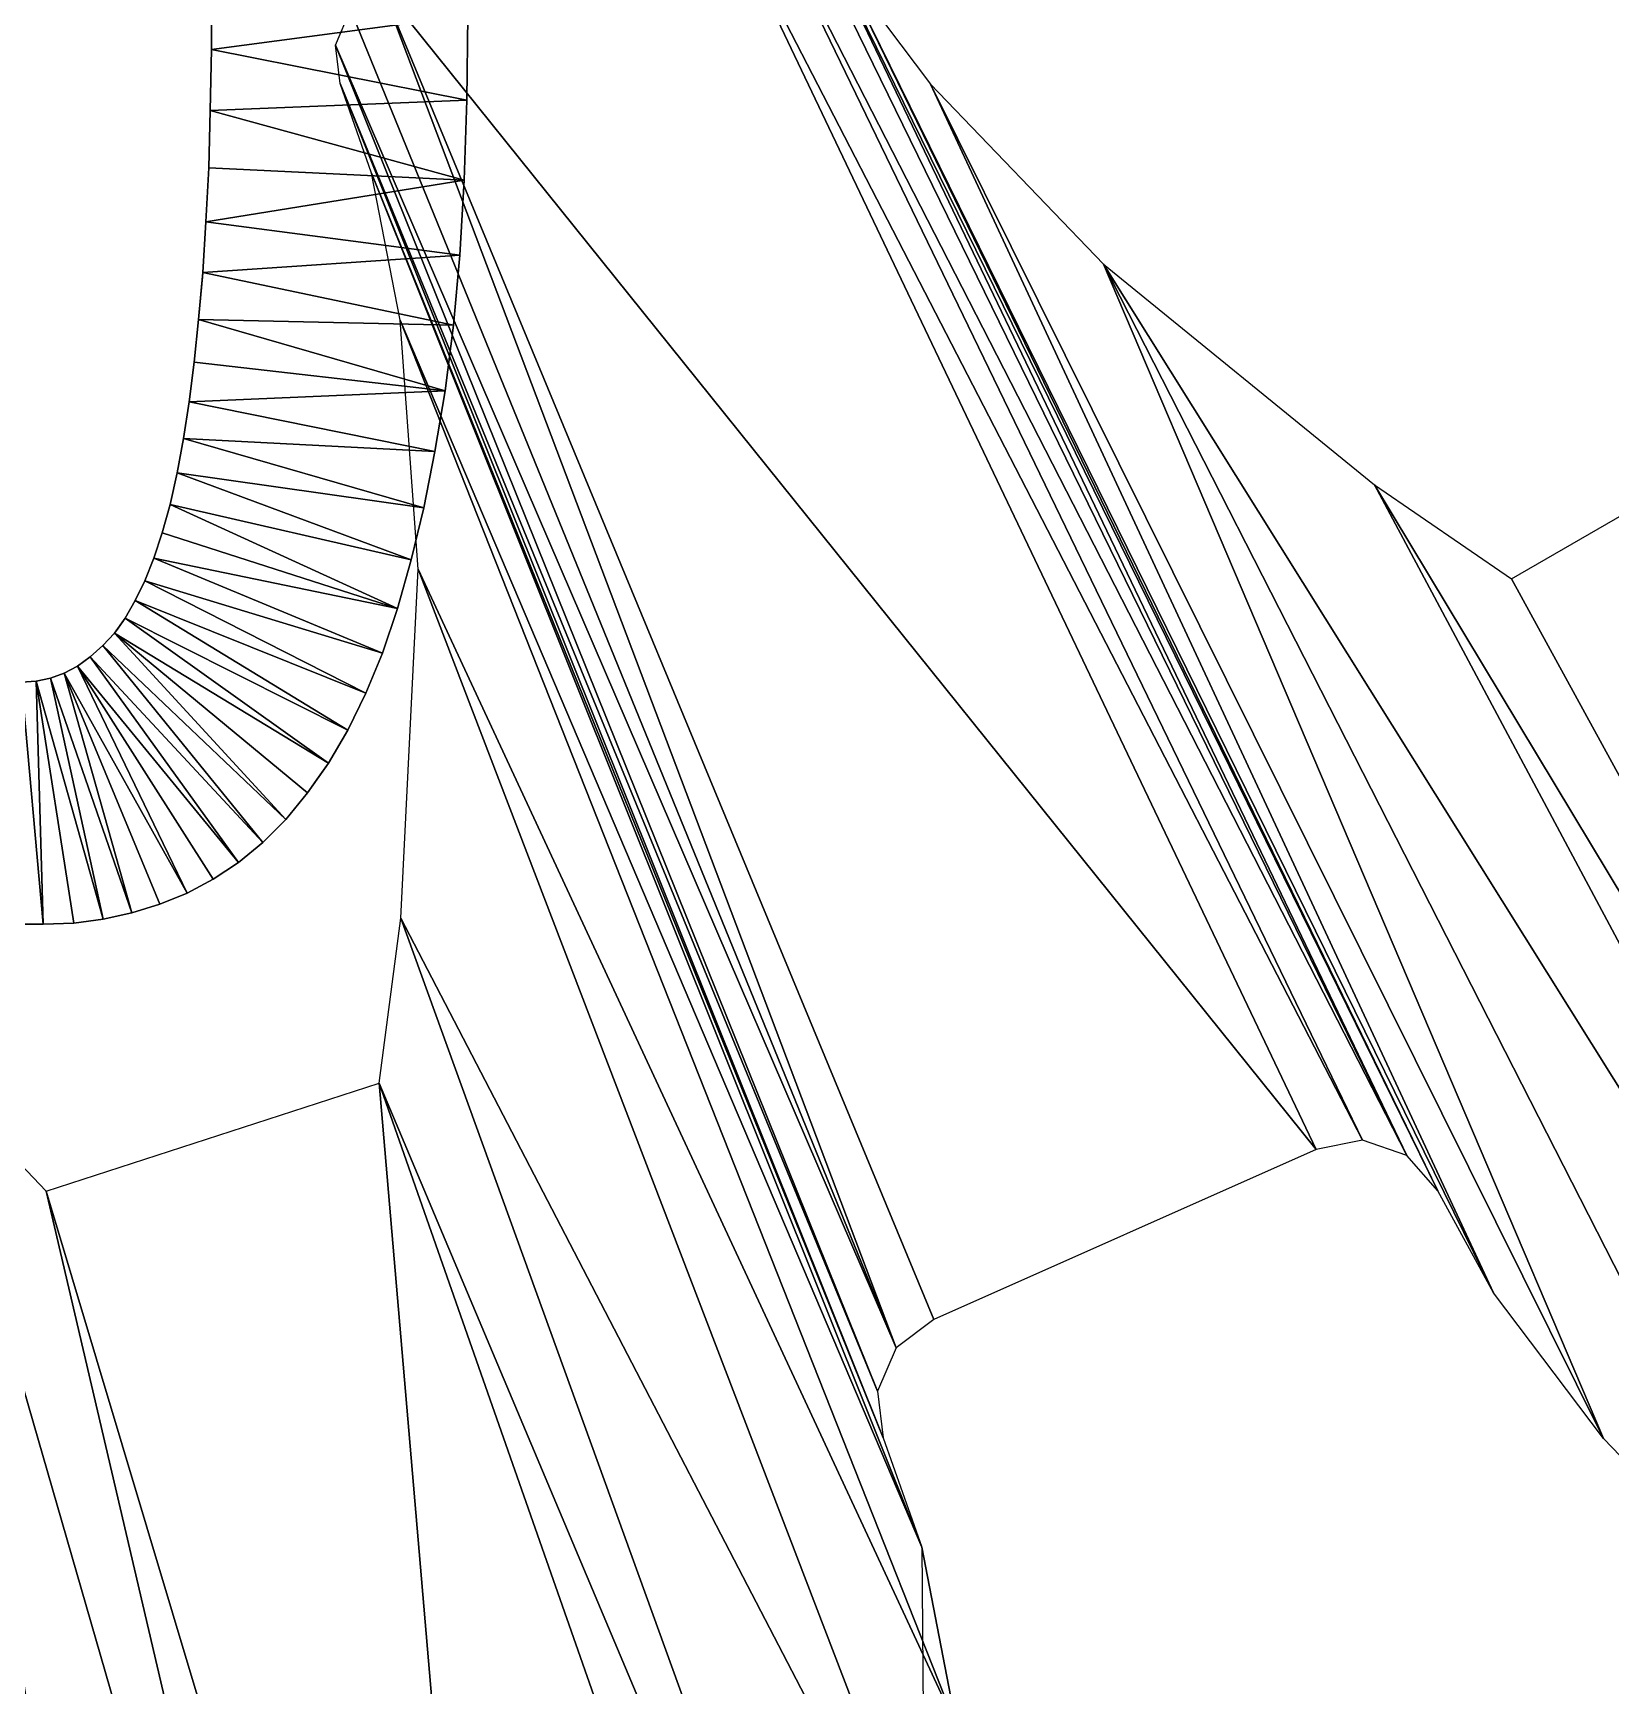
# Model space of a CAD drawing. Header units: inches. Extents: x 62 to 1153, y 3 to 780.
# Drawn here: x 101.184 to 105.18, y 9.234 to 13.421 of the extents above; entities that cross this region are included whole.
import ezdxf

# ---------------------------------------------------------------- set-up
doc = ezdxf.new("R2010")
doc.units = ezdxf.units.IN
doc.header["$MEASUREMENT"] = 0
doc.layers.add('Base', color=3, linetype='Continuous')
doc.layers.add('Main_Gear', color=4, linetype='Continuous')

msp = doc.modelspace()

# ---------------------------------------------------------------- linework, layer by layer
at = {"layer": 'Base'}
for points in [[(101.637, 13.5445, -43), (101.636, 13.3795, -43), (102.285, 13.4655, -43)], [(101.637, 13.5445, -44), (101.636, 13.3795, -44), (101.636, 13.3795, -43)], [(101.637, 13.5445, -44), (101.636, 13.3795, -43), (101.637, 13.5445, -43)], [(102.285, 13.4655, -43), (101.636, 13.3795, -43), (102.283, 13.2505, -43)], [(102.285, 13.4655, -44), (102.285, 13.4655, -43), (102.283, 13.2505, -43)], [(102.285, 13.4655, -44), (102.283, 13.2505, -43), (102.283, 13.2505, -44)], [(101.636, 13.3795, -43), (101.633, 13.2245, -43), (102.283, 13.2505, -43)], [(101.636, 13.3795, -44), (101.633, 13.2245, -44), (101.633, 13.2245, -43)], [(101.636, 13.3795, -44), (101.633, 13.2245, -43), (101.636, 13.3795, -43)], [(102.276, 13.0485, -43), (102.283, 13.2505, -43), (101.633, 13.2245, -43)], [(102.283, 13.2505, -44), (102.283, 13.2505, -43), (102.276, 13.0485, -43)], [(102.283, 13.2505, -44), (102.276, 13.0485, -43), (102.276, 13.0485, -44)], [(101.633, 13.2245, -43), (101.629, 13.0795, -43), (102.276, 13.0485, -43)], [(101.633, 13.2245, -44), (101.629, 13.0795, -44), (101.629, 13.0795, -43)], [(101.633, 13.2245, -44), (101.629, 13.0795, -43), (101.633, 13.2245, -43)], [(101.629, 13.0795, -43), (101.622, 12.9425, -43), (102.276, 13.0485, -43)], [(101.629, 13.0795, -44), (101.622, 12.9425, -44), (101.622, 12.9425, -43)], [(101.629, 13.0795, -44), (101.622, 12.9425, -43), (101.629, 13.0795, -43)], [(102.265, 12.8585, -43), (102.276, 13.0485, -43), (101.622, 12.9425, -43)], [(102.276, 13.0485, -44), (102.276, 13.0485, -43), (102.265, 12.8585, -43)], [(102.276, 13.0485, -44), (102.265, 12.8585, -43), (102.265, 12.8585, -44)], [(101.622, 12.9425, -43), (101.614, 12.8145, -43), (102.265, 12.8585, -43)], [(101.622, 12.9425, -44), (101.614, 12.8145, -44), (101.614, 12.8145, -43)], [(101.622, 12.9425, -44), (101.614, 12.8145, -43), (101.622, 12.9425, -43)], [(102.249, 12.6805, -43), (102.265, 12.8585, -43), (101.614, 12.8145, -43)], [(102.265, 12.8585, -44), (102.265, 12.8585, -43), (102.249, 12.6805, -43)], [(102.265, 12.8585, -44), (102.249, 12.6805, -43), (102.249, 12.6805, -44)], [(101.614, 12.8145, -43), (101.603, 12.6955, -43), (102.249, 12.6805, -43)], [(101.613, 12.8035, -44), (101.603, 12.6955, -43), (101.614, 12.8145, -43)], [(101.614, 12.8145, -44), (101.613, 12.8035, -44), (101.614, 12.8145, -43)], [(101.613, 12.8035, -44), (101.603, 12.6955, -44), (101.603, 12.6955, -43)], [(101.603, 12.6955, -43), (101.592, 12.5875, -43), (102.228, 12.5145, -43)], [(101.603, 12.6955, -44), (101.592, 12.5875, -44), (101.592, 12.5875, -43)], [(101.603, 12.6955, -44), (101.592, 12.5875, -43), (101.603, 12.6955, -43)], [(102.228, 12.5145, -43), (102.249, 12.6805, -43), (101.603, 12.6955, -43)], [(102.249, 12.6805, -44), (102.249, 12.6805, -43), (102.228, 12.5145, -43)], [(102.249, 12.6805, -44), (102.228, 12.5145, -43), (102.228, 12.5145, -44)], [(101.592, 12.5875, -43), (101.579, 12.4865, -43), (102.228, 12.5145, -43)], [(101.592, 12.5875, -44), (101.579, 12.4865, -44), (101.579, 12.4865, -43)], [(101.592, 12.5875, -44), (101.579, 12.4865, -43), (101.592, 12.5875, -43)], [(101.579, 12.4865, -43), (101.565, 12.3935, -43), (102.202, 12.3605, -43)], [(101.579, 12.4865, -44), (101.565, 12.3935, -44), (101.565, 12.3935, -43)], [(101.579, 12.4865, -44), (101.565, 12.3935, -43), (101.579, 12.4865, -43)], [(102.202, 12.3605, -43), (102.228, 12.5145, -43), (101.579, 12.4865, -43)], [(102.228, 12.5145, -44), (102.228, 12.5145, -43), (102.202, 12.3605, -43)], [(102.228, 12.5145, -44), (102.202, 12.3605, -43), (102.202, 12.3605, -44)], [(101.565, 12.3935, -43), (101.549, 12.3065, -43), (102.174, 12.2185, -43)], [(101.565, 12.3935, -44), (101.549, 12.3065, -44), (101.549, 12.3065, -43)], [(101.565, 12.3935, -44), (101.549, 12.3065, -43), (101.565, 12.3935, -43)], [(102.174, 12.2185, -43), (102.202, 12.3605, -43), (101.565, 12.3935, -43)], [(102.202, 12.3605, -44), (102.202, 12.3605, -43), (102.174, 12.2185, -43)], [(102.202, 12.3605, -44), (102.174, 12.2185, -43), (102.174, 12.2185, -44)], [(101.549, 12.3065, -43), (101.531, 12.2265, -43), (102.142, 12.0865, -43)], [(101.549, 12.3065, -44), (101.531, 12.2265, -44), (101.531, 12.2265, -43)], [(101.549, 12.3065, -44), (101.531, 12.2265, -43), (101.549, 12.3065, -43)], [(102.142, 12.0865, -43), (102.174, 12.2185, -43), (101.549, 12.3065, -43)], [(101.531, 12.2265, -43), (101.511, 12.1545, -43), (102.107, 11.9635, -43)], [(101.531, 12.2265, -44), (101.511, 12.1545, -44), (101.511, 12.1545, -43)], [(101.531, 12.2265, -44), (101.511, 12.1545, -43), (101.531, 12.2265, -43)], [(102.107, 11.9635, -43), (102.142, 12.0865, -43), (101.531, 12.2265, -43)], [(102.174, 12.2185, -44), (102.174, 12.2185, -43), (102.142, 12.0865, -43)], [(102.174, 12.2185, -44), (102.142, 12.0865, -43), (102.142, 12.0865, -44)], [(101.511, 12.1545, -43), (101.49, 12.0905, -43), (102.107, 11.9635, -43)], [(101.511, 12.1545, -44), (101.49, 12.0905, -44), (101.49, 12.0905, -43)], [(101.511, 12.1545, -44), (101.49, 12.0905, -43), (101.511, 12.1545, -43)], [(101.49, 12.0905, -43), (101.467, 12.0335, -43), (102.069, 11.8505, -43)], [(101.49, 12.0905, -44), (101.467, 12.0335, -44), (101.467, 12.0335, -43)], [(101.49, 12.0905, -44), (101.467, 12.0335, -43), (101.49, 12.0905, -43)], [(102.069, 11.8505, -43), (102.107, 11.9635, -43), (101.49, 12.0905, -43)], [(102.142, 12.0865, -44), (102.142, 12.0865, -43), (102.107, 11.9635, -43)], [(102.142, 12.0865, -44), (102.107, 11.9635, -43), (102.107, 11.9635, -44)], [(101.467, 12.0335, -43), (101.443, 11.9835, -43), (102.027, 11.7485, -43)], [(101.467, 12.0335, -44), (101.443, 11.9835, -44), (101.443, 11.9835, -43)], [(101.467, 12.0335, -44), (101.443, 11.9835, -43), (101.467, 12.0335, -43)], [(102.027, 11.7485, -43), (102.069, 11.8505, -43), (101.467, 12.0335, -43)], [(101.443, 11.9835, -43), (101.417, 11.9385, -43), (101.981, 11.6555, -43)], [(101.443, 11.9835, -44), (101.417, 11.9385, -44), (101.417, 11.9385, -43)], [(101.443, 11.9835, -44), (101.417, 11.9385, -43), (101.443, 11.9835, -43)], [(101.981, 11.6555, -43), (102.027, 11.7485, -43), (101.443, 11.9835, -43)], [(101.417, 11.9385, -43), (101.39, 11.9005, -43), (101.932, 11.5715, -43)], [(101.39, 11.9005, -43), (101.417, 11.9385, -43), (101.395, 11.9075, -44)], [(101.417, 11.9385, -44), (101.395, 11.9075, -44), (101.417, 11.9385, -43)], [(101.932, 11.5715, -43), (101.981, 11.6555, -43), (101.417, 11.9385, -43)], [(102.107, 11.9635, -44), (102.107, 11.9635, -43), (102.069, 11.8505, -43)], [(102.107, 11.9635, -44), (102.069, 11.8505, -43), (102.069, 11.8505, -44)], [(101.824, 11.4285, -43), (101.39, 11.9005, -43), (101.361, 11.8695, -43)], [(101.39, 11.9005, -44), (101.361, 11.8695, -44), (101.361, 11.8695, -43)], [(101.39, 11.9005, -44), (101.361, 11.8695, -43), (101.39, 11.9005, -43)], [(101.395, 11.9075, -44), (101.39, 11.9005, -44), (101.39, 11.9005, -43)], [(101.824, 11.4285, -43), (101.879, 11.4965, -43), (101.39, 11.9005, -43)], [(101.879, 11.4965, -43), (101.932, 11.5715, -43), (101.39, 11.9005, -43)], [(101.329, 11.8405, -43), (101.766, 11.3705, -43), (101.361, 11.8695, -43)], [(101.329, 11.8405, -44), (101.329, 11.8405, -43), (101.361, 11.8695, -43)], [(101.329, 11.8405, -44), (101.361, 11.8695, -43), (101.361, 11.8695, -44)], [(101.824, 11.4285, -43), (101.361, 11.8695, -43), (101.766, 11.3705, -43)], [(102.069, 11.8505, -43), (102.027, 11.7485, -43), (102.0398, 11.7795, -44)], [(102.069, 11.8505, -44), (102.069, 11.8505, -43), (102.0398, 11.7795, -44)], [(101.263, 11.7995, -43), (101.574, 11.2425, -43), (101.297, 11.8175, -43)], [(101.263, 11.7995, -44), (101.263, 11.7995, -43), (101.297, 11.8175, -43)], [(101.263, 11.7995, -44), (101.297, 11.8175, -43), (101.297, 11.8175, -44)], [(101.297, 11.8175, -43), (101.704, 11.3195, -43), (101.329, 11.8405, -43)], [(101.297, 11.8175, -44), (101.297, 11.8175, -43), (101.329, 11.8405, -43)], [(101.297, 11.8175, -44), (101.329, 11.8405, -43), (101.329, 11.8405, -44)], [(101.64, 11.2775, -43), (101.297, 11.8175, -43), (101.574, 11.2425, -43)], [(101.704, 11.3195, -43), (101.297, 11.8175, -43), (101.64, 11.2775, -43)], [(101.766, 11.3705, -43), (101.329, 11.8405, -43), (101.704, 11.3195, -43)], [(101.21, 11.1635, -43), (101.155, 11.7765, -43), (101.127, 11.1635, -43)], [(101.21, 11.1635, -43), (101.192, 11.7795, -43), (101.155, 11.7765, -43)], [(101.155, 11.7765, -44), (101.155, 11.7765, -43), (101.192, 11.7795, -43)], [(101.155, 11.7765, -44), (101.192, 11.7795, -43), (101.192, 11.7795, -44)], [(101.228, 11.7865, -43), (101.192, 11.7795, -43), (101.362, 11.1765, -43)], [(101.192, 11.7795, -43), (101.228, 11.7865, -43), (101.228, 11.7865, -44)], [(101.192, 11.7795, -43), (101.228, 11.7865, -44), (101.192, 11.7795, -44)], [(101.21, 11.1635, -43), (101.287, 11.1665, -43), (101.192, 11.7795, -43)], [(101.287, 11.1665, -43), (101.362, 11.1765, -43), (101.192, 11.7795, -43)], [(101.263, 11.7995, -43), (101.228, 11.7865, -43), (101.434, 11.1925, -43)], [(101.228, 11.7865, -44), (101.228, 11.7865, -43), (101.263, 11.7995, -43)], [(101.228, 11.7865, -44), (101.263, 11.7995, -43), (101.263, 11.7995, -44)], [(101.362, 11.1765, -43), (101.434, 11.1925, -43), (101.228, 11.7865, -43)], [(101.505, 11.2145, -43), (101.263, 11.7995, -43), (101.434, 11.1925, -43)], [(101.574, 11.2425, -43), (101.263, 11.7995, -43), (101.505, 11.2145, -43)], [(102.027, 11.7485, -44), (102.0398, 11.7795, -44), (102.027, 11.7485, -43)], [(102.027, 11.7485, -44), (102.027, 11.7485, -43), (101.981, 11.6555, -43)], [(102.027, 11.7485, -44), (101.981, 11.6555, -43), (101.981, 11.6555, -44)], [(101.981, 11.6555, -44), (101.981, 11.6555, -43), (101.932, 11.5715, -43)], [(101.981, 11.6555, -44), (101.932, 11.5715, -43), (101.932, 11.5715, -44)], [(101.932, 11.5715, -43), (101.879, 11.4965, -43), (101.907, 11.5361, -44)], [(101.932, 11.5715, -44), (101.932, 11.5715, -43), (101.907, 11.5361, -44)], [(101.879, 11.4965, -44), (101.907, 11.5361, -44), (101.879, 11.4965, -43)], [(101.879, 11.4965, -44), (101.879, 11.4965, -43), (101.824, 11.4285, -43)], [(101.879, 11.4965, -44), (101.824, 11.4285, -43), (101.824, 11.4285, -44)], [(101.766, 11.3705, -44), (101.824, 11.4285, -44), (101.824, 11.4285, -43)], [(101.766, 11.3705, -44), (101.824, 11.4285, -43), (101.766, 11.3705, -43)], [(101.704, 11.3195, -44), (101.766, 11.3705, -44), (101.766, 11.3705, -43)], [(101.704, 11.3195, -44), (101.766, 11.3705, -43), (101.704, 11.3195, -43)], [(101.64, 11.2775, -44), (101.704, 11.3195, -44), (101.704, 11.3195, -43)], [(101.64, 11.2775, -44), (101.704, 11.3195, -43), (101.64, 11.2775, -43)], [(101.574, 11.2425, -44), (101.64, 11.2775, -44), (101.64, 11.2775, -43)], [(101.574, 11.2425, -44), (101.64, 11.2775, -43), (101.574, 11.2425, -43)], [(101.505, 11.2145, -44), (101.574, 11.2425, -44), (101.574, 11.2425, -43)], [(101.505, 11.2145, -44), (101.574, 11.2425, -43), (101.505, 11.2145, -43)], [(101.362, 11.1765, -44), (101.434, 11.1925, -44), (101.434, 11.1925, -43)], [(101.362, 11.1765, -44), (101.434, 11.1925, -43), (101.362, 11.1765, -43)], [(101.434, 11.1925, -44), (101.505, 11.2145, -44), (101.505, 11.2145, -43)], [(101.434, 11.1925, -44), (101.505, 11.2145, -43), (101.434, 11.1925, -43)], [(101.127, 11.1635, -43), (101.127, 11.1635, -44), (101.21, 11.1635, -44)], [(101.127, 11.1635, -43), (101.21, 11.1635, -44), (101.21, 11.1635, -43)], [(101.21, 11.1635, -43), (101.21, 11.1635, -44), (101.287, 11.1665, -44)], [(101.21, 11.1635, -43), (101.287, 11.1665, -44), (101.287, 11.1665, -43)], [(101.287, 11.1665, -44), (101.362, 11.1765, -44), (101.362, 11.1765, -43)], [(101.287, 11.1665, -44), (101.362, 11.1765, -43), (101.287, 11.1665, -43)]]:
    msp.add_3dface(points, dxfattribs=at)
at = {"layer": 'Main_Gear'}
for points in [[(105.8287, 15.7106, -11.4682), (107.1955, 12.1877, -7.4682), (105.1252, 15.1996, -11.4682)], [(105.1252, 15.1996, -11.4682), (107.1171, 12.0979, -7.4682), (105.0609, 15.126, -11.4682)], [(107.1171, 12.0979, -7.4682), (105.1252, 15.1996, -11.4682), (107.1955, 12.1877, -7.4682)], [(107.1171, 12.0979, -7.4682), (105.042, 15.0301, -11.4682), (105.0609, 15.126, -11.4682)], [(107.0941, 11.981, -7.4682), (105.0736, 14.9376, -11.4682), (105.042, 15.0301, -11.4682)], [(105.042, 15.0301, -11.4682), (107.1171, 12.0979, -7.4682), (107.0941, 11.981, -7.4682)], [(105.0736, 14.9376, -11.4682), (107.0941, 11.981, -7.4682), (107.1326, 11.8682, -7.4682)], [(107.1326, 11.8682, -7.4682), (105.1992, 14.7319, -11.4682), (105.0736, 14.9376, -11.4682)], [(104.5509, 10.6164, -7.4682), (102.8608, 13.8922, -11.4682), (102.9566, 13.9111, -11.4682)], [(104.6637, 10.5778, -7.4682), (102.9566, 13.9111, -11.4682), (103.0491, 13.8795, -11.4682)], [(102.9566, 13.9111, -11.4682), (104.6637, 10.5778, -7.4682), (104.5509, 10.6164, -7.4682)], [(104.434, 10.5933, -7.4682), (102.0664, 13.5385, -11.4682), (102.8608, 13.8922, -11.4682)], [(102.8608, 13.8922, -11.4682), (104.5509, 10.6164, -7.4682), (104.434, 10.5933, -7.4682)], [(103.1135, 13.8059, -11.4682), (104.6637, 10.5778, -7.4682), (103.0491, 13.8795, -11.4682)], [(104.6637, 10.5778, -7.4682), (103.1135, 13.8059, -11.4682), (104.7421, 10.4881, -7.4682)], [(103.2288, 13.5943, -11.4682), (104.7421, 10.4881, -7.4682), (103.1135, 13.8059, -11.4682)], [(103.4573, 13.2915, -11.4682), (104.8828, 10.23, -7.4682), (103.2288, 13.5943, -11.4682)], [(104.7421, 10.4881, -7.4682), (103.2288, 13.5943, -11.4682), (104.8828, 10.23, -7.4682)], [(102.0664, 13.5385, -11.4682), (103.3699, 10.0905, -7.4682), (101.9882, 13.4799, -11.4682)], [(103.3699, 10.0905, -7.4682), (102.0664, 13.5385, -11.4682), (103.4653, 10.162, -7.4682)], [(102.0664, 13.5385, -11.4682), (104.434, 10.5933, -7.4682), (103.4653, 10.162, -7.4682)], [(103.3699, 10.0905, -7.4682), (101.9498, 13.39, -11.4682), (101.9882, 13.4799, -11.4682)], [(103.323, 9.9809, -7.4682), (101.9615, 13.293, -11.4682), (101.9498, 13.39, -11.4682)], [(101.9498, 13.39, -11.4682), (103.3699, 10.0905, -7.4682), (103.323, 9.9809, -7.4682)], [(103.3373, 9.8626, -7.4682), (102.0415, 13.0657, -11.4682), (101.9615, 13.293, -11.4682)], [(101.9615, 13.293, -11.4682), (103.323, 9.9809, -7.4682), (103.3373, 9.8626, -7.4682)], [(104.8828, 10.23, -7.4682), (103.4573, 13.2915, -11.4682), (105.1614, 9.8608, -7.4682)], [(103.8954, 12.8358, -11.4682), (105.1614, 9.8608, -7.4682), (103.4573, 13.2915, -11.4682)], [(102.0415, 13.0657, -11.4682), (103.3373, 9.8626, -7.4682), (103.4349, 9.5854, -7.4682)], [(103.4349, 9.5854, -7.4682), (102.1137, 12.6933, -11.4682), (102.0415, 13.0657, -11.4682)], [(105.1614, 9.8608, -7.4682), (103.8954, 12.8358, -11.4682), (105.6958, 9.3051, -7.4682)], [(106.5324, 8.6231, -7.4682), (103.8954, 12.8358, -11.4682), (104.5814, 12.2766, -11.4682)], [(103.8954, 12.8358, -11.4682), (106.5324, 8.6231, -7.4682), (105.6958, 9.3051, -7.4682)], [(103.5229, 9.1313, -7.4682), (102.1591, 12.0627, -11.4682), (102.1137, 12.6933, -11.4682)], [(102.1137, 12.6933, -11.4682), (103.4349, 9.5854, -7.4682), (103.5229, 9.1313, -7.4682)], [(105.6967, 12.4818, -11.4682), (106.9559, 8.3326, -7.4682), (104.9287, 12.0384, -11.4682)], [(106.9559, 8.3326, -7.4682), (104.5814, 12.2766, -11.4682), (104.9287, 12.0384, -11.4682)], [(104.5814, 12.2766, -11.4682), (106.9559, 8.3326, -7.4682), (106.5324, 8.6231, -7.4682)], [(103.5783, 8.3623, -7.4682), (102.1157, 11.1787, -11.4682), (102.1591, 12.0627, -11.4682)], [(102.1591, 12.0627, -11.4682), (103.5229, 9.1313, -7.4682), (103.5783, 8.3623, -7.4682)], [(100.9918, 8.3089, -7.4682), (100.3721, 11.4821, -11.4682), (101.399, 7.6542, -7.4682)], [(100.9268, 10.7925, -11.4682), (101.399, 7.6542, -7.4682), (100.3721, 11.4821, -11.4682)], [(103.5253, 7.2843, -7.4682), (102.0603, 10.7613, -11.4682), (102.1157, 11.1787, -11.4682)], [(102.1157, 11.1787, -11.4682), (103.5783, 8.3623, -7.4682), (103.5253, 7.2843, -7.4682)], [(101.217, 10.4873, -11.4682), (102.0755, 6.8132, -7.4682), (100.9268, 10.7925, -11.4682)], [(101.399, 7.6542, -7.4682), (100.9268, 10.7925, -11.4682), (102.0755, 6.8132, -7.4682)], [(102.0603, 10.7613, -11.4682), (102.4293, 6.441, -7.4682), (101.217, 10.4873, -11.4682)], [(102.0603, 10.7613, -11.4682), (103.5253, 7.2843, -7.4682), (103.4578, 6.7752, -7.4682)], [(102.4293, 6.441, -7.4682), (102.0603, 10.7613, -11.4682), (103.4578, 6.7752, -7.4682)], [(102.0755, 6.8132, -7.4682), (101.217, 10.4873, -11.4682), (102.4293, 6.441, -7.4682)], [(103.4578, 6.7752, -7.4682), (103.5229, 9.1313, -7.4682), (103.4349, 9.5854, -7.4682)]]:
    msp.add_3dface(points, dxfattribs=at)

doc.saveas('drawing.dxf')
